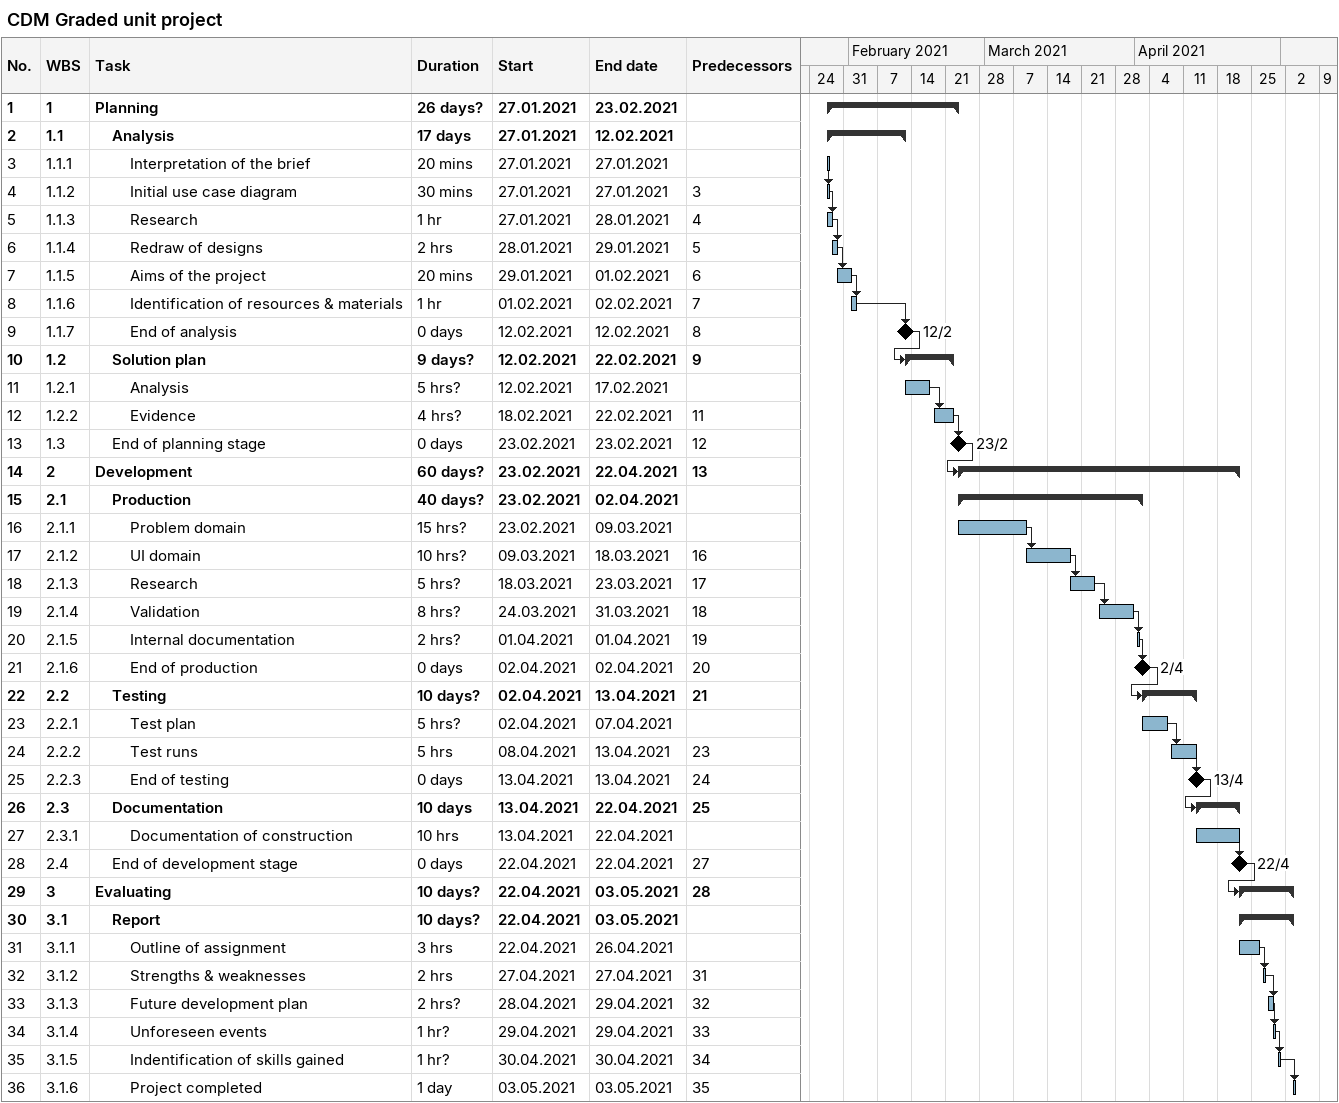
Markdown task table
CDM Graded unit project

| ID | WBS | Task | Duration | Start | Finish | Predecessors |
|---|---|---|---|---|---|---|
| 1 | 1 | **Planning** | 26d? | 2021-01-27 | 2021-02-23 |  |
| 2 | 1.1 | **Analysis** | 17d | 2021-01-27 | 2021-02-12 |  |
| 3 | 1.1.1 | Interpretation of the brief | 20min | 2021-01-27 | 2021-01-27 |  |
| 4 | 1.1.2 | Initial use case diagram | 30min | 2021-01-27 | 2021-01-27 | 3 |
| 5 | 1.1.3 | Research | 1h | 2021-01-27 | 2021-01-28 | 4 |
| 6 | 1.1.4 | Redraw of designs | 2h | 2021-01-28 | 2021-01-29 | 5 |
| 7 | 1.1.5 | Aims of the project | 20min | 2021-01-29 | 2021-02-01 | 6 |
| 8 | 1.1.6 | Identification of resources & materials | 1h | 2021-02-01 | 2021-02-02 | 7 |
| 9 | 1.1.7 | End of analysis | 0d | 2021-02-12 | 2021-02-12 | 8 |
| 10 | 1.2 | **Solution plan** | 9d? | 2021-02-12 | 2021-02-22 | 9 |
| 11 | 1.2.1 | Analysis | 5h? | 2021-02-12 | 2021-02-17 |  |
| 12 | 1.2.2 | Evidence | 4h? | 2021-02-18 | 2021-02-22 | 11 |
| 13 | 1.3 | End of planning stage | 0d | 2021-02-23 | 2021-02-23 | 12 |
| 14 | 2 | **Development** | 60d? | 2021-02-23 | 2021-04-22 | 13 |
| 15 | 2.1 | **Production** | 40d? | 2021-02-23 | 2021-04-02 |  |
| 16 | 2.1.1 | Problem domain | 15h? | 2021-02-23 | 2021-03-09 |  |
| 17 | 2.1.2 | UI domain | 10h? | 2021-03-09 | 2021-03-18 | 16 |
| 18 | 2.1.3 | Research | 5h? | 2021-03-18 | 2021-03-23 | 17 |
| 19 | 2.1.4 | Validation | 8h? | 2021-03-24 | 2021-03-31 | 18 |
| 20 | 2.1.5 | Internal documentation | 2h? | 2021-04-01 | 2021-04-01 | 19 |
| 21 | 2.1.6 | End of production | 0d | 2021-04-02 | 2021-04-02 | 20 |
| 22 | 2.2 | **Testing** | 10d? | 2021-04-02 | 2021-04-13 | 21 |
| 23 | 2.2.1 | Test plan | 5h? | 2021-04-02 | 2021-04-07 |  |
| 24 | 2.2.2 | Test runs | 5h | 2021-04-08 | 2021-04-13 | 23 |
| 25 | 2.2.3 | End of testing | 0d | 2021-04-13 | 2021-04-13 | 24 |
| 26 | 2.3 | **Documentation** | 10d | 2021-04-13 | 2021-04-22 | 25 |
| 27 | 2.3.1 | Documentation of construction | 10h | 2021-04-13 | 2021-04-22 |  |
| 28 | 2.4 | End of development stage | 0d | 2021-04-22 | 2021-04-22 | 27 |
| 29 | 3 | **Evaluating** | 10d? | 2021-04-22 | 2021-05-03 | 28 |
| 30 | 3.1 | **Report** | 10d? | 2021-04-22 | 2021-05-03 |  |
| 31 | 3.1.1 | Outline of assignment | 3h | 2021-04-22 | 2021-04-26 |  |
| 32 | 3.1.2 | Strengths & weaknesses | 2h | 2021-04-27 | 2021-04-27 | 31 |
| 33 | 3.1.3 | Future development plan | 2h? | 2021-04-28 | 2021-04-29 | 32 |
| 34 | 3.1.4 | Unforeseen events | 1h? | 2021-04-29 | 2021-04-29 | 33 |
| 35 | 3.1.5 | Indentification of skills gained | 1h? | 2021-04-30 | 2021-04-30 | 34 |
| 36 | 3.1.6 | Project completed | 1d | 2021-05-03 | 2021-05-03 | 35 |
